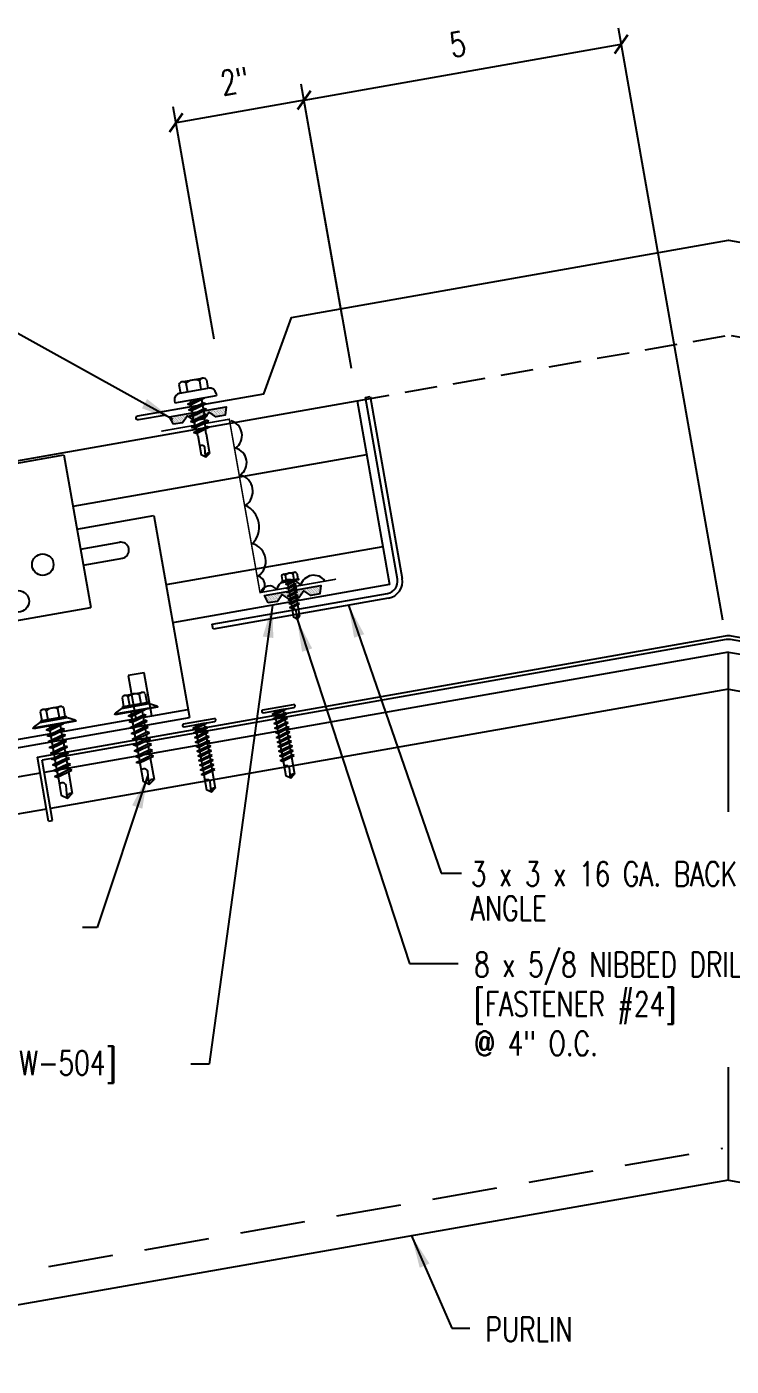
# Model space of a CAD drawing. Extents: x 0.5 to 43.1, y 10.3 to 31.6.
# Drawn here: x 12.37 to 23.2, y 10.8 to 31.4 of the extents above; entities that cross this region are included whole.
import ezdxf
from ezdxf.enums import TextEntityAlignment as Align

# ---------------------------------------------------------------- set-up
doc = ezdxf.new("R2010")
doc.units = 0
doc.header["$LTSCALE"] = 4
doc.header["$MEASUREMENT"] = 0
doc.linetypes.add('HIDDEN', pattern=[0.375, 0.25, -0.125])
doc.layers.get('0').update_dxf_attribs({"linetype": 'CONTINUOUS'})
doc.layers.get('DEFPOINTS').update_dxf_attribs({"linetype": 'CONTINUOUS'})
for name, color, linetype in [('CLIP', 5, 'CONTINUOUS'), ('CLO', 3, 'CONTINUOUS'), ('DIM', 7, 'CONTINUOUS'), ('FASTENER', 9, 'CONTINUOUS'), ('PANEL', 11, 'CONTINUOUS'), ('SEALANT', 8, 'CONTINUOUS'), ('STLA', 12, 'CONTINUOUS'), ('TAPE', 8, 'CONTINUOUS'), ('TEXT', 2, 'CONTINUOUS'), ('TRIM', 6, 'CONTINUOUS')]:
    doc.layers.add(name, color=color, linetype=linetype)
doc.styles.add('TEXT', font='SIMPLEX', dxfattribs={"width": 0.75, "height": 6})
doc.styles.add('TEXT1', font='ROMANS.shx', dxfattribs={"width": 0.75, "height": 0.375})
doc.dimstyles.new('DETAIL', dxfattribs={"dimscale": 4, "dimtxt": 0.09375, "dimasz": 0.0625, "dimexe": 0.0625, "dimexo": 0.125, "dimgap": 0.0625, "dimtad": 1, "dimdec": 4, "dimzin": 3, "dimdsep": 46, "dimlunit": 4, "dimtxsty": 'TEXT1', "dimblk": 'ARCHTICK', "dimcen": 0.0625, "dimclrd": 7, "dimclre": 7, "dimclrt": 2, "dimadec": 0, "dimazin": 0, "dimtfac": 0.59375, "dimtdec": 4, "dimtmove": 0, "dimatfit": 2, "dimfxl": 0, "dimfrac": 2, "dimtolj": 1, "dimtzin": 3, "dimarcsym": 0})
doc.dimstyles.new('DETAIL$7', dxfattribs={"dimscale": 4, "dimtxt": 0.09375, "dimasz": 0.125, "dimexe": 0.0625, "dimexo": 0.125, "dimgap": 0.0625, "dimtad": 1, "dimdec": 5, "dimzin": 3, "dimdsep": 46, "dimlunit": 4, "dimtxsty": 'TEXT', "dimblk": 'ARCHTICK', "dimcen": 0.0625, "dimclrd": 7, "dimclre": 7, "dimclrt": 2, "dimadec": 0, "dimazin": 0, "dimtfac": 0.666667, "dimtdec": 5, "dimtmove": 0, "dimatfit": 2, "dimfxl": 0, "dimfrac": 2, "dimtolj": 1, "dimtzin": 3, "dimarcsym": 0})

# ---------------------------------------------------------------- blocks, each defined once
blk = doc.blocks.new('*X4')
at = {"color": 0}
for p, q in [((-0.434, 0.135), (-0.434, 0.135)), ((-0.434, 0.123), (-0.434, 0.123)), ((-0.422, 0.141), (-0.422, 0.141)), ((-0.422, 0.129), (-0.422, 0.129)), ((-0.422, 0.117), (-0.422, 0.117)), ((-0.422, 0.105), (-0.422, 0.105)), ((-0.422, 0.094), (-0.422, 0.094)), ((-0.422, 0.082), (-0.422, 0.082)), ((-0.41, 0.135), (-0.41, 0.135)), ((-0.41, 0.123), (-0.41, 0.123)), ((-0.41, 0.111), (-0.41, 0.111)), ((-0.41, 0.1), (-0.41, 0.1)), ((-0.41, 0.088), (-0.41, 0.088)), ((-0.41, 0.076), (-0.41, 0.076)), ((-0.41, 0.064), (-0.41, 0.064)), ((-0.41, 0.053), (-0.41, 0.053)), ((-0.41, 0.041), (-0.41, 0.041)), ((-0.398, 0.141), (-0.398, 0.141)), ((-0.398, 0.129), (-0.398, 0.129)), ((-0.398, 0.117), (-0.398, 0.117)), ((-0.398, 0.105), (-0.398, 0.105)), ((-0.398, 0.094), (-0.398, 0.094)), ((-0.398, 0.082), (-0.398, 0.082)), ((-0.398, 0.07), (-0.398, 0.07)), ((-0.398, 0.059), (-0.398, 0.059)), ((-0.398, 0.047), (-0.398, 0.047)), ((-0.398, 0.035), (-0.398, 0.035)), ((-0.398, 0.023), (-0.398, 0.023)), ((-0.387, 0.135), (-0.387, 0.135)), ((-0.387, 0.123), (-0.387, 0.123)), ((-0.387, 0.111), (-0.387, 0.111)), ((-0.387, 0.1), (-0.387, 0.1)), ((-0.387, 0.088), (-0.387, 0.088)), ((-0.387, 0.076), (-0.387, 0.076)), ((-0.387, 0.064), (-0.387, 0.064)), ((-0.387, 0.053), (-0.387, 0.053)), ((-0.387, 0.041), (-0.387, 0.041)), ((-0.387, 0.029), (-0.387, 0.029)), ((-0.375, 0.141), (-0.375, 0.141)), ((-0.375, 0.129), (-0.375, 0.129)), ((-0.375, 0.117), (-0.375, 0.117)), ((-0.375, 0.105), (-0.375, 0.105)), ((-0.375, 0.094), (-0.375, 0.094)), ((-0.375, 0.082), (-0.375, 0.082)), ((-0.375, 0.07), (-0.375, 0.07)), ((-0.375, 0.059), (-0.375, 0.059)), ((-0.375, 0.047), (-0.375, 0.047)), ((-0.375, 0.035), (-0.375, 0.035)), ((-0.375, 0.023), (-0.375, 0.023)), ((-0.363, 0.135), (-0.363, 0.135)), ((-0.363, 0.123), (-0.363, 0.123)), ((-0.363, 0.111), (-0.363, 0.111)), ((-0.363, 0.1), (-0.363, 0.1)), ((-0.363, 0.088), (-0.363, 0.088)), ((-0.363, 0.076), (-0.363, 0.076)), ((-0.363, 0.064), (-0.363, 0.064)), ((-0.363, 0.053), (-0.363, 0.053)), ((-0.363, 0.041), (-0.363, 0.041)), ((-0.363, 0.029), (-0.363, 0.029)), ((-0.352, 0.141), (-0.352, 0.141)), ((-0.352, 0.129), (-0.352, 0.129)), ((-0.352, 0.117), (-0.352, 0.117)), ((-0.352, 0.105), (-0.352, 0.105)), ((-0.352, 0.094), (-0.352, 0.094)), ((-0.352, 0.082), (-0.352, 0.082)), ((-0.352, 0.07), (-0.352, 0.07)), ((-0.352, 0.059), (-0.352, 0.059)), ((-0.352, 0.047), (-0.352, 0.047)), ((-0.352, 0.035), (-0.352, 0.035)), ((-0.352, 0.023), (-0.352, 0.023)), ((-0.34, 0.135), (-0.34, 0.135)), ((-0.34, 0.123), (-0.34, 0.123)), ((-0.34, 0.111), (-0.34, 0.111)), ((-0.34, 0.1), (-0.34, 0.1)), ((-0.34, 0.088), (-0.34, 0.088)), ((-0.34, 0.076), (-0.34, 0.076)), ((-0.34, 0.064), (-0.34, 0.064)), ((-0.34, 0.053), (-0.34, 0.053)), ((-0.34, 0.041), (-0.34, 0.041)), ((-0.34, 0.029), (-0.34, 0.029)), ((-0.328, 0.141), (-0.328, 0.141)), ((-0.328, 0.129), (-0.328, 0.129)), ((-0.328, 0.117), (-0.328, 0.117)), ((-0.328, 0.105), (-0.328, 0.105)), ((-0.328, 0.094), (-0.328, 0.094)), ((-0.328, 0.082), (-0.328, 0.082)), ((-0.328, 0.07), (-0.328, 0.07)), ((-0.328, 0.059), (-0.328, 0.059)), ((-0.328, 0.047), (-0.328, 0.047)), ((-0.328, 0.035), (-0.328, 0.035)), ((-0.328, 0.023), (-0.328, 0.023)), ((-0.316, 0.135), (-0.316, 0.135)), ((-0.316, 0.123), (-0.316, 0.123)), ((-0.316, 0.111), (-0.316, 0.111)), ((-0.316, 0.1), (-0.316, 0.1)), ((-0.316, 0.088), (-0.316, 0.088)), ((-0.316, 0.076), (-0.316, 0.076)), ((-0.316, 0.064), (-0.316, 0.064)), ((-0.316, 0.053), (-0.316, 0.053)), ((-0.316, 0.041), (-0.316, 0.041)), ((-0.316, 0.029), (-0.316, 0.029)), ((-0.305, 0.141), (-0.305, 0.141)), ((-0.305, 0.129), (-0.305, 0.129)), ((-0.305, 0.117), (-0.305, 0.117)), ((-0.305, 0.105), (-0.305, 0.105)), ((-0.305, 0.094), (-0.305, 0.094)), ((-0.305, 0.082), (-0.305, 0.082)), ((-0.305, 0.07), (-0.305, 0.07)), ((-0.305, 0.059), (-0.305, 0.059)), ((-0.305, 0.047), (-0.305, 0.047)), ((-0.305, 0.035), (-0.305, 0.035)), ((-0.305, 0.023), (-0.305, 0.023)), ((-0.293, 0.135), (-0.293, 0.135)), ((-0.293, 0.123), (-0.293, 0.123)), ((-0.293, 0.111), (-0.293, 0.111)), ((-0.293, 0.1), (-0.293, 0.1)), ((-0.293, 0.088), (-0.293, 0.088)), ((-0.293, 0.076), (-0.293, 0.076)), ((-0.293, 0.064), (-0.293, 0.064)), ((-0.293, 0.053), (-0.293, 0.053)), ((-0.293, 0.041), (-0.293, 0.041)), ((-0.293, 0.029), (-0.293, 0.029)), ((-0.281, 0.141), (-0.281, 0.141)), ((-0.281, 0.129), (-0.281, 0.129)), ((-0.281, 0.117), (-0.281, 0.117)), ((-0.281, 0.105), (-0.281, 0.105)), ((-0.281, 0.094), (-0.281, 0.094)), ((-0.281, 0.082), (-0.281, 0.082)), ((-0.281, 0.07), (-0.281, 0.07)), ((-0.281, 0.059), (-0.281, 0.059)), ((-0.281, 0.047), (-0.281, 0.047)), ((-0.281, 0.035), (-0.281, 0.035)), ((-0.281, 0.023), (-0.281, 0.023)), ((-0.27, 0.135), (-0.27, 0.135)), ((-0.27, 0.123), (-0.27, 0.123)), ((-0.27, 0.111), (-0.27, 0.111)), ((-0.27, 0.1), (-0.27, 0.1)), ((-0.27, 0.088), (-0.27, 0.088)), ((-0.27, 0.076), (-0.27, 0.076)), ((-0.27, 0.064), (-0.27, 0.064)), ((-0.27, 0.053), (-0.27, 0.053)), ((-0.27, 0.041), (-0.27, 0.041)), ((-0.27, 0.029), (-0.27, 0.029)), ((-0.258, 0.141), (-0.258, 0.141)), ((-0.258, 0.129), (-0.258, 0.129)), ((-0.258, 0.117), (-0.258, 0.117)), ((-0.258, 0.105), (-0.258, 0.105)), ((-0.258, 0.094), (-0.258, 0.094)), ((-0.258, 0.082), (-0.258, 0.082)), ((-0.258, 0.07), (-0.258, 0.07)), ((-0.258, 0.059), (-0.258, 0.059)), ((-0.258, 0.047), (-0.258, 0.047)), ((-0.258, 0.035), (-0.258, 0.035)), ((-0.258, 0.023), (-0.258, 0.023)), ((-0.246, 0.135), (-0.246, 0.135)), ((-0.246, 0.123), (-0.246, 0.123)), ((-0.246, 0.111), (-0.246, 0.111)), ((-0.246, 0.1), (-0.246, 0.1)), ((-0.246, 0.088), (-0.246, 0.088)), ((-0.246, 0.076), (-0.246, 0.076)), ((-0.246, 0.064), (-0.246, 0.064)), ((-0.246, 0.053), (-0.246, 0.053)), ((-0.246, 0.041), (-0.246, 0.041)), ((-0.234, 0.141), (-0.234, 0.141)), ((-0.234, 0.129), (-0.234, 0.129)), ((-0.234, 0.117), (-0.234, 0.117)), ((-0.234, 0.105), (-0.234, 0.105)), ((-0.234, 0.094), (-0.234, 0.094)), ((-0.234, 0.082), (-0.234, 0.082)), ((-0.234, 0.07), (-0.234, 0.07)), ((-0.234, 0.059), (-0.234, 0.059)), ((-0.234, 0.047), (-0.234, 0.047)), ((-0.223, 0.135), (-0.223, 0.135)), ((-0.223, 0.123), (-0.223, 0.123)), ((-0.223, 0.111), (-0.223, 0.111)), ((-0.223, 0.1), (-0.223, 0.1)), ((-0.223, 0.088), (-0.223, 0.088)), ((-0.223, 0.076), (-0.223, 0.076)), ((-0.223, 0.064), (-0.223, 0.064)), ((-0.211, 0.141), (-0.211, 0.141)), ((-0.211, 0.129), (-0.211, 0.129)), ((-0.211, 0.117), (-0.211, 0.117)), ((-0.211, 0.105), (-0.211, 0.105)), ((-0.211, 0.094), (-0.211, 0.094)), ((-0.211, 0.082), (-0.211, 0.082)), ((-0.211, 0.07), (-0.211, 0.07)), ((-0.199, 0.135), (-0.199, 0.135)), ((-0.199, 0.123), (-0.199, 0.123)), ((-0.199, 0.111), (-0.199, 0.111)), ((-0.199, 0.1), (-0.199, 0.1)), ((-0.199, 0.088), (-0.199, 0.088)), ((-0.188, 0.141), (-0.188, 0.141)), ((-0.188, 0.129), (-0.188, 0.129)), ((-0.188, 0.117), (-0.188, 0.117)), ((-0.188, 0.105), (-0.188, 0.105)), ((-0.188, 0.094), (-0.188, 0.094)), ((-0.176, 0.135), (-0.176, 0.135)), ((-0.176, 0.123), (-0.176, 0.123)), ((-0.176, 0.111), (-0.176, 0.111)), ((-0.164, 0.141), (-0.164, 0.141)), ((-0.164, 0.129), (-0.164, 0.129)), ((-0.164, 0.117), (-0.164, 0.117)), ((-0.164, 0.105), (-0.164, 0.105)), ((-0.152, 0.135), (-0.152, 0.135)), ((-0.152, 0.123), (-0.152, 0.123)), ((-0.152, 0.111), (-0.152, 0.111)), ((-0.152, 0.1), (-0.152, 0.1)), ((-0.141, 0.141), (-0.141, 0.141)), ((-0.141, 0.129), (-0.141, 0.129)), ((-0.141, 0.117), (-0.141, 0.117)), ((-0.141, 0.105), (-0.141, 0.105)), ((-0.141, 0.094), (-0.141, 0.094)), ((-0.141, 0.082), (-0.141, 0.082)), ((-0.129, 0.135), (-0.129, 0.135)), ((-0.129, 0.123), (-0.129, 0.123)), ((-0.129, 0.111), (-0.129, 0.111)), ((-0.129, 0.1), (-0.129, 0.1)), ((-0.129, 0.088), (-0.129, 0.088)), ((-0.129, 0.076), (-0.129, 0.076)), ((-0.117, 0.141), (-0.117, 0.141)), ((-0.117, 0.129), (-0.117, 0.129)), ((-0.117, 0.117), (-0.117, 0.117)), ((-0.117, 0.105), (-0.117, 0.105)), ((-0.117, 0.094), (-0.117, 0.094)), ((-0.117, 0.082), (-0.117, 0.082)), ((-0.117, 0.07), (-0.117, 0.07)), ((-0.117, 0.059), (-0.117, 0.059)), ((-0.105, 0.135), (-0.105, 0.135)), ((-0.105, 0.123), (-0.105, 0.123)), ((-0.105, 0.111), (-0.105, 0.111)), ((-0.105, 0.1), (-0.105, 0.1)), ((-0.105, 0.088), (-0.105, 0.088)), ((-0.105, 0.076), (-0.105, 0.076)), ((-0.105, 0.064), (-0.105, 0.064)), ((-0.105, 0.053), (-0.105, 0.053)), ((-0.094, 0.141), (-0.094, 0.141)), ((-0.094, 0.129), (-0.094, 0.129)), ((-0.094, 0.117), (-0.094, 0.117)), ((-0.094, 0.105), (-0.094, 0.105)), ((-0.094, 0.094), (-0.094, 0.094)), ((-0.094, 0.082), (-0.094, 0.082)), ((-0.094, 0.07), (-0.094, 0.07)), ((-0.094, 0.059), (-0.094, 0.059)), ((-0.094, 0.047), (-0.094, 0.047)), ((-0.094, 0.035), (-0.094, 0.035)), ((-0.082, 0.135), (-0.082, 0.135)), ((-0.082, 0.123), (-0.082, 0.123)), ((-0.082, 0.111), (-0.082, 0.111)), ((-0.082, 0.1), (-0.082, 0.1)), ((-0.082, 0.088), (-0.082, 0.088)), ((-0.082, 0.076), (-0.082, 0.076)), ((-0.082, 0.064), (-0.082, 0.064)), ((-0.082, 0.053), (-0.082, 0.053)), ((-0.082, 0.041), (-0.082, 0.041)), ((-0.082, 0.029), (-0.082, 0.029)), ((-0.07, 0.141), (-0.07, 0.141)), ((-0.07, 0.129), (-0.07, 0.129)), ((-0.07, 0.117), (-0.07, 0.117)), ((-0.07, 0.105), (-0.07, 0.105)), ((-0.07, 0.094), (-0.07, 0.094)), ((-0.07, 0.082), (-0.07, 0.082)), ((-0.07, 0.07), (-0.07, 0.07)), ((-0.07, 0.059), (-0.07, 0.059)), ((-0.07, 0.047), (-0.07, 0.047)), ((-0.07, 0.035), (-0.07, 0.035)), ((-0.07, 0.023), (-0.07, 0.023)), ((-0.059, 0.135), (-0.059, 0.135)), ((-0.059, 0.123), (-0.059, 0.123)), ((-0.059, 0.111), (-0.059, 0.111)), ((-0.059, 0.1), (-0.059, 0.1)), ((-0.059, 0.088), (-0.059, 0.088)), ((-0.059, 0.076), (-0.059, 0.076)), ((-0.059, 0.064), (-0.059, 0.064)), ((-0.059, 0.053), (-0.059, 0.053)), ((-0.059, 0.041), (-0.059, 0.041)), ((-0.059, 0.029), (-0.059, 0.029)), ((-0.047, 0.141), (-0.047, 0.141)), ((-0.047, 0.129), (-0.047, 0.129)), ((-0.047, 0.117), (-0.047, 0.117)), ((-0.047, 0.105), (-0.047, 0.105)), ((-0.047, 0.094), (-0.047, 0.094)), ((-0.047, 0.082), (-0.047, 0.082)), ((-0.047, 0.07), (-0.047, 0.07)), ((-0.047, 0.059), (-0.047, 0.059)), ((-0.047, 0.047), (-0.047, 0.047)), ((-0.047, 0.035), (-0.047, 0.035)), ((-0.047, 0.023), (-0.047, 0.023)), ((-0.035, 0.135), (-0.035, 0.135)), ((-0.035, 0.123), (-0.035, 0.123)), ((-0.035, 0.111), (-0.035, 0.111)), ((-0.035, 0.1), (-0.035, 0.1)), ((-0.035, 0.088), (-0.035, 0.088)), ((-0.035, 0.076), (-0.035, 0.076)), ((-0.035, 0.064), (-0.035, 0.064)), ((-0.035, 0.053), (-0.035, 0.053)), ((-0.035, 0.041), (-0.035, 0.041)), ((-0.035, 0.029), (-0.035, 0.029)), ((-0.023, 0.141), (-0.023, 0.141)), ((-0.023, 0.129), (-0.023, 0.129)), ((-0.023, 0.117), (-0.023, 0.117)), ((-0.023, 0.105), (-0.023, 0.105)), ((-0.023, 0.094), (-0.023, 0.094)), ((-0.023, 0.082), (-0.023, 0.082)), ((-0.023, 0.07), (-0.023, 0.07)), ((-0.023, 0.059), (-0.023, 0.059)), ((-0.023, 0.047), (-0.023, 0.047)), ((-0.023, 0.035), (-0.023, 0.035)), ((-0.023, 0.023), (-0.023, 0.023)), ((-0.012, 0.135), (-0.012, 0.135)), ((-0.012, 0.123), (-0.012, 0.123)), ((-0.012, 0.111), (-0.012, 0.111)), ((-0.012, 0.1), (-0.012, 0.1)), ((-0.012, 0.088), (-0.012, 0.088)), ((-0.012, 0.076), (-0.012, 0.076)), ((-0.012, 0.064), (-0.012, 0.064)), ((-0.012, 0.053), (-0.012, 0.053)), ((-0.012, 0.041), (-0.012, 0.041)), ((-0.012, 0.029), (-0.012, 0.029)), ((0, 0.141), (0, 0.141)), ((0, 0.129), (0, 0.129)), ((0, 0.117), (0, 0.117)), ((0, 0.105), (0, 0.105)), ((0, 0.094), (0, 0.094)), ((0, 0.082), (0, 0.082)), ((0, 0.07), (0, 0.07)), ((0, 0.059), (0, 0.059)), ((0, 0.047), (0, 0.047)), ((0, 0.035), (0, 0.035)), ((0, 0.023), (0, 0.023)), ((0.012, 0.135), (0.012, 0.135)), ((0.012, 0.123), (0.012, 0.123)), ((0.012, 0.111), (0.012, 0.111)), ((0.012, 0.1), (0.012, 0.1)), ((0.012, 0.088), (0.012, 0.088)), ((0.012, 0.076), (0.012, 0.076)), ((0.012, 0.064), (0.012, 0.064)), ((0.012, 0.053), (0.012, 0.053)), ((0.012, 0.041), (0.012, 0.041)), ((0.012, 0.029), (0.012, 0.029)), ((0.023, 0.141), (0.023, 0.141)), ((0.023, 0.129), (0.023, 0.129)), ((0.023, 0.117), (0.023, 0.117)), ((0.023, 0.105), (0.023, 0.105)), ((0.023, 0.094), (0.023, 0.094)), ((0.023, 0.082), (0.023, 0.082)), ((0.023, 0.07), (0.023, 0.07)), ((0.023, 0.059), (0.023, 0.059)), ((0.023, 0.047), (0.023, 0.047)), ((0.023, 0.035), (0.023, 0.035)), ((0.023, 0.023), (0.023, 0.023)), ((0.035, 0.135), (0.035, 0.135)), ((0.035, 0.123), (0.035, 0.123)), ((0.035, 0.111), (0.035, 0.111)), ((0.035, 0.1), (0.035, 0.1)), ((0.035, 0.088), (0.035, 0.088)), ((0.035, 0.076), (0.035, 0.076)), ((0.035, 0.064), (0.035, 0.064)), ((0.035, 0.053), (0.035, 0.053)), ((0.035, 0.041), (0.035, 0.041)), ((0.035, 0.029), (0.035, 0.029)), ((0.047, 0.141), (0.047, 0.141)), ((0.047, 0.129), (0.047, 0.129)), ((0.047, 0.117), (0.047, 0.117)), ((0.047, 0.105), (0.047, 0.105)), ((0.047, 0.094), (0.047, 0.094)), ((0.047, 0.082), (0.047, 0.082)), ((0.047, 0.07), (0.047, 0.07)), ((0.047, 0.059), (0.047, 0.059)), ((0.047, 0.047), (0.047, 0.047)), ((0.047, 0.035), (0.047, 0.035)), ((0.047, 0.023), (0.047, 0.023)), ((0.059, 0.135), (0.059, 0.135)), ((0.059, 0.123), (0.059, 0.123)), ((0.059, 0.111), (0.059, 0.111)), ((0.059, 0.1), (0.059, 0.1)), ((0.059, 0.088), (0.059, 0.088)), ((0.059, 0.076), (0.059, 0.076)), ((0.059, 0.064), (0.059, 0.064)), ((0.059, 0.053), (0.059, 0.053)), ((0.059, 0.041), (0.059, 0.041)), ((0.059, 0.029), (0.059, 0.029)), ((0.07, 0.141), (0.07, 0.141)), ((0.07, 0.129), (0.07, 0.129)), ((0.07, 0.117), (0.07, 0.117)), ((0.07, 0.105), (0.07, 0.105)), ((0.07, 0.094), (0.07, 0.094)), ((0.07, 0.082), (0.07, 0.082)), ((0.07, 0.07), (0.07, 0.07)), ((0.07, 0.059), (0.07, 0.059)), ((0.07, 0.047), (0.07, 0.047)), ((0.07, 0.035), (0.07, 0.035)), ((0.07, 0.023), (0.07, 0.023)), ((0.082, 0.135), (0.082, 0.135)), ((0.082, 0.123), (0.082, 0.123)), ((0.082, 0.111), (0.082, 0.111)), ((0.082, 0.1), (0.082, 0.1)), ((0.082, 0.088), (0.082, 0.088)), ((0.082, 0.076), (0.082, 0.076)), ((0.082, 0.064), (0.082, 0.064)), ((0.082, 0.053), (0.082, 0.053)), ((0.082, 0.041), (0.082, 0.041)), ((0.082, 0.029), (0.082, 0.029)), ((0.094, 0.141), (0.094, 0.141)), ((0.094, 0.129), (0.094, 0.129)), ((0.094, 0.117), (0.094, 0.117)), ((0.094, 0.105), (0.094, 0.105)), ((0.094, 0.094), (0.094, 0.094)), ((0.094, 0.082), (0.094, 0.082)), ((0.094, 0.07), (0.094, 0.07)), ((0.094, 0.059), (0.094, 0.059)), ((0.094, 0.047), (0.094, 0.047)), ((0.094, 0.035), (0.094, 0.035)), ((0.105, 0.135), (0.105, 0.135)), ((0.105, 0.123), (0.105, 0.123)), ((0.105, 0.111), (0.105, 0.111)), ((0.105, 0.1), (0.105, 0.1)), ((0.105, 0.088), (0.105, 0.088)), ((0.105, 0.076), (0.105, 0.076)), ((0.105, 0.064), (0.105, 0.064)), ((0.105, 0.053), (0.105, 0.053)), ((0.117, 0.141), (0.117, 0.141)), ((0.117, 0.129), (0.117, 0.129)), ((0.117, 0.117), (0.117, 0.117)), ((0.117, 0.105), (0.117, 0.105)), ((0.117, 0.094), (0.117, 0.094)), ((0.117, 0.082), (0.117, 0.082)), ((0.117, 0.07), (0.117, 0.07)), ((0.117, 0.059), (0.117, 0.059)), ((0.129, 0.135), (0.129, 0.135)), ((0.129, 0.123), (0.129, 0.123)), ((0.129, 0.111), (0.129, 0.111)), ((0.129, 0.1), (0.129, 0.1)), ((0.129, 0.088), (0.129, 0.088)), ((0.129, 0.076), (0.129, 0.076)), ((0.141, 0.141), (0.141, 0.141)), ((0.141, 0.129), (0.141, 0.129)), ((0.141, 0.117), (0.141, 0.117)), ((0.141, 0.105), (0.141, 0.105)), ((0.141, 0.094), (0.141, 0.094)), ((0.141, 0.082), (0.141, 0.082)), ((0.152, 0.135), (0.152, 0.135)), ((0.152, 0.123), (0.152, 0.123)), ((0.152, 0.111), (0.152, 0.111)), ((0.152, 0.1), (0.152, 0.1)), ((0.164, 0.141), (0.164, 0.141)), ((0.164, 0.129), (0.164, 0.129)), ((0.164, 0.117), (0.164, 0.117)), ((0.164, 0.105), (0.164, 0.105)), ((0.176, 0.135), (0.176, 0.135)), ((0.176, 0.123), (0.176, 0.123)), ((0.176, 0.111), (0.176, 0.111)), ((0.188, 0.141), (0.188, 0.141)), ((0.188, 0.129), (0.188, 0.129)), ((0.188, 0.117), (0.188, 0.117)), ((0.188, 0.105), (0.188, 0.105)), ((0.188, 0.094), (0.188, 0.094)), ((0.199, 0.135), (0.199, 0.135)), ((0.199, 0.123), (0.199, 0.123)), ((0.199, 0.111), (0.199, 0.111)), ((0.199, 0.1), (0.199, 0.1)), ((0.199, 0.088), (0.199, 0.088)), ((0.211, 0.141), (0.211, 0.141)), ((0.211, 0.129), (0.211, 0.129)), ((0.211, 0.117), (0.211, 0.117)), ((0.211, 0.105), (0.211, 0.105)), ((0.211, 0.094), (0.211, 0.094)), ((0.211, 0.082), (0.211, 0.082)), ((0.211, 0.07), (0.211, 0.07)), ((0.223, 0.135), (0.223, 0.135)), ((0.223, 0.123), (0.223, 0.123)), ((0.223, 0.111), (0.223, 0.111)), ((0.223, 0.1), (0.223, 0.1)), ((0.223, 0.088), (0.223, 0.088)), ((0.223, 0.076), (0.223, 0.076)), ((0.223, 0.064), (0.223, 0.064)), ((0.234, 0.141), (0.234, 0.141)), ((0.234, 0.129), (0.234, 0.129)), ((0.234, 0.117), (0.234, 0.117)), ((0.234, 0.105), (0.234, 0.105)), ((0.234, 0.094), (0.234, 0.094)), ((0.234, 0.082), (0.234, 0.082)), ((0.234, 0.07), (0.234, 0.07)), ((0.234, 0.059), (0.234, 0.059)), ((0.234, 0.047), (0.234, 0.047)), ((0.246, 0.135), (0.246, 0.135)), ((0.246, 0.123), (0.246, 0.123)), ((0.246, 0.111), (0.246, 0.111)), ((0.246, 0.1), (0.246, 0.1)), ((0.246, 0.088), (0.246, 0.088)), ((0.246, 0.076), (0.246, 0.076)), ((0.246, 0.064), (0.246, 0.064)), ((0.246, 0.053), (0.246, 0.053)), ((0.246, 0.041), (0.246, 0.041)), ((0.258, 0.141), (0.258, 0.141)), ((0.258, 0.129), (0.258, 0.129)), ((0.258, 0.117), (0.258, 0.117)), ((0.258, 0.105), (0.258, 0.105)), ((0.258, 0.094), (0.258, 0.094)), ((0.258, 0.082), (0.258, 0.082)), ((0.258, 0.07), (0.258, 0.07)), ((0.258, 0.059), (0.258, 0.059)), ((0.258, 0.047), (0.258, 0.047)), ((0.258, 0.035), (0.258, 0.035)), ((0.258, 0.023), (0.258, 0.023)), ((0.27, 0.135), (0.27, 0.135)), ((0.27, 0.123), (0.27, 0.123)), ((0.27, 0.111), (0.27, 0.111)), ((0.27, 0.1), (0.27, 0.1)), ((0.27, 0.088), (0.27, 0.088)), ((0.27, 0.076), (0.27, 0.076)), ((0.27, 0.064), (0.27, 0.064)), ((0.27, 0.053), (0.27, 0.053)), ((0.27, 0.041), (0.27, 0.041)), ((0.27, 0.029), (0.27, 0.029)), ((0.281, 0.141), (0.281, 0.141)), ((0.281, 0.129), (0.281, 0.129)), ((0.281, 0.117), (0.281, 0.117)), ((0.281, 0.105), (0.281, 0.105)), ((0.281, 0.094), (0.281, 0.094)), ((0.281, 0.082), (0.281, 0.082)), ((0.281, 0.07), (0.281, 0.07)), ((0.281, 0.059), (0.281, 0.059)), ((0.281, 0.047), (0.281, 0.047)), ((0.281, 0.035), (0.281, 0.035)), ((0.281, 0.023), (0.281, 0.023)), ((0.293, 0.135), (0.293, 0.135)), ((0.293, 0.123), (0.293, 0.123)), ((0.293, 0.111), (0.293, 0.111)), ((0.293, 0.1), (0.293, 0.1)), ((0.293, 0.088), (0.293, 0.088)), ((0.293, 0.076), (0.293, 0.076)), ((0.293, 0.064), (0.293, 0.064)), ((0.293, 0.053), (0.293, 0.053)), ((0.293, 0.041), (0.293, 0.041)), ((0.293, 0.029), (0.293, 0.029)), ((0.305, 0.141), (0.305, 0.141)), ((0.305, 0.129), (0.305, 0.129)), ((0.305, 0.117), (0.305, 0.117)), ((0.305, 0.105), (0.305, 0.105)), ((0.305, 0.094), (0.305, 0.094)), ((0.305, 0.082), (0.305, 0.082)), ((0.305, 0.07), (0.305, 0.07)), ((0.305, 0.059), (0.305, 0.059)), ((0.305, 0.047), (0.305, 0.047)), ((0.305, 0.035), (0.305, 0.035)), ((0.305, 0.023), (0.305, 0.023)), ((0.316, 0.135), (0.316, 0.135)), ((0.316, 0.123), (0.316, 0.123)), ((0.316, 0.111), (0.316, 0.111)), ((0.316, 0.1), (0.316, 0.1)), ((0.316, 0.088), (0.316, 0.088)), ((0.316, 0.076), (0.316, 0.076)), ((0.316, 0.064), (0.316, 0.064)), ((0.316, 0.053), (0.316, 0.053)), ((0.316, 0.041), (0.316, 0.041)), ((0.316, 0.029), (0.316, 0.029)), ((0.328, 0.141), (0.328, 0.141)), ((0.328, 0.129), (0.328, 0.129)), ((0.328, 0.117), (0.328, 0.117)), ((0.328, 0.105), (0.328, 0.105)), ((0.328, 0.094), (0.328, 0.094)), ((0.328, 0.082), (0.328, 0.082)), ((0.328, 0.07), (0.328, 0.07)), ((0.328, 0.059), (0.328, 0.059)), ((0.328, 0.047), (0.328, 0.047)), ((0.328, 0.035), (0.328, 0.035)), ((0.328, 0.023), (0.328, 0.023)), ((0.34, 0.135), (0.34, 0.135)), ((0.34, 0.123), (0.34, 0.123)), ((0.34, 0.111), (0.34, 0.111)), ((0.34, 0.1), (0.34, 0.1)), ((0.34, 0.088), (0.34, 0.088)), ((0.34, 0.076), (0.34, 0.076)), ((0.34, 0.064), (0.34, 0.064)), ((0.34, 0.053), (0.34, 0.053)), ((0.34, 0.041), (0.34, 0.041)), ((0.34, 0.029), (0.34, 0.029)), ((0.352, 0.141), (0.352, 0.141)), ((0.352, 0.129), (0.352, 0.129)), ((0.352, 0.117), (0.352, 0.117)), ((0.352, 0.105), (0.352, 0.105)), ((0.352, 0.094), (0.352, 0.094)), ((0.352, 0.082), (0.352, 0.082)), ((0.352, 0.07), (0.352, 0.07)), ((0.352, 0.059), (0.352, 0.059)), ((0.352, 0.047), (0.352, 0.047)), ((0.352, 0.035), (0.352, 0.035)), ((0.352, 0.023), (0.352, 0.023)), ((0.363, 0.135), (0.363, 0.135)), ((0.363, 0.123), (0.363, 0.123)), ((0.363, 0.111), (0.363, 0.111)), ((0.363, 0.1), (0.363, 0.1)), ((0.363, 0.088), (0.363, 0.088)), ((0.363, 0.076), (0.363, 0.076)), ((0.363, 0.064), (0.363, 0.064)), ((0.363, 0.053), (0.363, 0.053)), ((0.363, 0.041), (0.363, 0.041)), ((0.363, 0.029), (0.363, 0.029)), ((0.375, 0.141), (0.375, 0.141)), ((0.375, 0.129), (0.375, 0.129)), ((0.375, 0.117), (0.375, 0.117)), ((0.375, 0.105), (0.375, 0.105)), ((0.375, 0.094), (0.375, 0.094)), ((0.375, 0.082), (0.375, 0.082)), ((0.375, 0.07), (0.375, 0.07)), ((0.375, 0.059), (0.375, 0.059)), ((0.375, 0.047), (0.375, 0.047)), ((0.375, 0.035), (0.375, 0.035)), ((0.375, 0.023), (0.375, 0.023)), ((0.387, 0.135), (0.387, 0.135)), ((0.387, 0.123), (0.387, 0.123)), ((0.387, 0.111), (0.387, 0.111)), ((0.387, 0.1), (0.387, 0.1)), ((0.387, 0.088), (0.387, 0.088)), ((0.387, 0.076), (0.387, 0.076)), ((0.387, 0.064), (0.387, 0.064)), ((0.387, 0.053), (0.387, 0.053)), ((0.387, 0.041), (0.387, 0.041)), ((0.387, 0.029), (0.387, 0.029)), ((0.398, 0.141), (0.398, 0.141)), ((0.398, 0.129), (0.398, 0.129)), ((0.398, 0.117), (0.398, 0.117)), ((0.398, 0.105), (0.398, 0.105)), ((0.398, 0.094), (0.398, 0.094)), ((0.398, 0.082), (0.398, 0.082)), ((0.398, 0.07), (0.398, 0.07)), ((0.398, 0.059), (0.398, 0.059)), ((0.398, 0.047), (0.398, 0.047)), ((0.398, 0.035), (0.398, 0.035)), ((0.398, 0.023), (0.398, 0.023)), ((0.41, 0.135), (0.41, 0.135)), ((0.41, 0.123), (0.41, 0.123)), ((0.41, 0.111), (0.41, 0.111)), ((0.41, 0.1), (0.41, 0.1)), ((0.41, 0.088), (0.41, 0.088)), ((0.41, 0.076), (0.41, 0.076)), ((0.41, 0.064), (0.41, 0.064)), ((0.41, 0.053), (0.41, 0.053)), ((0.41, 0.041), (0.41, 0.041)), ((0.422, 0.141), (0.422, 0.141)), ((0.422, 0.129), (0.422, 0.129)), ((0.422, 0.117), (0.422, 0.117)), ((0.422, 0.105), (0.422, 0.105)), ((0.422, 0.094), (0.422, 0.094)), ((0.422, 0.082), (0.422, 0.082)), ((0.434, 0.135), (0.434, 0.135)), ((0.434, 0.123), (0.434, 0.123))]:
    blk.add_line(p, q, dxfattribs=at)
blk = doc.blocks.new('MB_DBTAP')
at = {"layer": 'TAPE', "color": 9}
blk.add_lwpolyline([(-0.403, 0.018), (-0.442, 0.141), (0.442, 0.141), (0.403, 0.018), (0.26, 0.018), (0.17, 0.109), (0.079, 0.018), (0, 0.018), (-0.079, 0.018), (-0.17, 0.109), (-0.26, 0.018)], close=True, dxfattribs=at)
at = {"layer": 'TAPE', "color": 251}
blk.add_blockref('*X4', (0, 0), dxfattribs=at)
blk = doc.blocks.new('MB_DW4')
at = {"layer": 'FASTENER'}
for p, q in [((-0.217, 0.305), (-0.217, 0.171)), ((-0.163, 0.337), (0.159, 0.337)), ((-0.108, 0.305), (-0.108, 0.171)), ((0.105, 0.305), (0.105, 0.171)), ((0.214, 0.305), (0.214, 0.171)), ((-0.326, 0.071), (-0.326, 0.037)), ((-0.326, 0.037), (0.322, 0.037)), ((-0.226, 0.171), (0.214, 0.171)), ((-0.141, -0.014), (0.037, 0.037)), ((-0.105, -0.034), (0.137, 0.035)), ((-0.088, 0.037), (-0.088, 0.001)), ((-0.088, 0.037), (0.085, 0.037)), ((0.085, 0.037), (0.134, 0.037)), ((0.085, 0.02), (0.085, -0.041)), ((0.137, 0.035), (0.134, 0.037)), ((0.322, 0.071), (0.322, 0.037)), ((-0.105, -0.034), (-0.141, -0.014)), ((-0.141, -0.105), (0.102, -0.036)), ((-0.105, -0.125), (-0.141, -0.105)), ((-0.141, -0.196), (0.102, -0.127)), ((-0.105, -0.216), (-0.141, -0.196)), ((-0.105, -0.125), (0.137, -0.056)), ((-0.105, -0.216), (0.137, -0.147)), ((-0.088, -0.029), (-0.088, -0.09)), ((-0.088, -0.12), (-0.088, -0.181)), ((0.085, -0.071), (0.085, -0.131)), ((0.085, -0.162), (0.085, -0.211)), ((0.137, -0.056), (0.102, -0.036)), ((0.137, -0.147), (0.102, -0.127)), ((-0.141, -0.287), (0.102, -0.217)), ((-0.105, -0.307), (-0.141, -0.287)), ((-0.141, -0.378), (0.102, -0.308)), ((-0.105, -0.398), (-0.141, -0.378)), ((-0.122, -0.463), (0.089, -0.403)), ((-0.105, -0.307), (0.137, -0.238)), ((-0.105, -0.398), (0.137, -0.328)), ((-0.084, -0.27), (-0.088, -0.211)), ((-0.078, -0.36), (-0.082, -0.3)), ((-0.071, -0.449), (-0.075, -0.389)), ((0.071, -0.408), (0.075, -0.346)), ((0.077, -0.315), (0.082, -0.253)), ((0.084, -0.223), (0.085, -0.211)), ((0.124, -0.423), (0.089, -0.403)), ((0.137, -0.238), (0.102, -0.217)), ((0.137, -0.328), (0.102, -0.308)), ((-0.086, -0.483), (-0.122, -0.463)), ((-0.086, -0.483), (0.124, -0.423)), ((-0.066, -0.516), (-0.069, -0.478)), ((-0.066, -0.516), (-0.066, -0.82)), ((0.063, -0.515), (0.068, -0.439)), ((0.063, -0.516), (0.063, -0.82)), ((-0.002, -0.866), (-0.066, -0.82)), ((-0.003, -0.854), (0.009, -0.714)), ((-0.002, -0.866), (0.063, -0.82))]:
    blk.add_line(p, q, dxfattribs=at)
for centre, radius, start, end in [((-0.163, 0.274), 0.0628, 29.8754, 150.1246), ((-0.002, 0.141), 0.196, 56.9974, 123.0026), ((0.159, 0.274), 0.0628, 29.8754, 150.1246), ((-0.226, 0.071), 0.1, 90, 180), ((0.222, 0.071), 0.1, 0, 90), ((0.073, -0.516), 0.01, 175.9484, 180), ((-0.036, -0.723), 0.0461, 11.1445, 130.906), ((0.039, -0.855), 0.0422, 55.4585, 194.8454)]:
    blk.add_arc(centre, radius, start, end, dxfattribs=at)
blk = doc.blocks.new('MB_DW1')
at = {"layer": 'FASTENER'}
for p, q in [((-0.181, 0.276), (-0.181, 0.137)), ((-0.135, 0.302), (0.135, 0.302)), ((-0.089, 0.276), (-0.089, 0.137)), ((0.089, 0.276), (0.089, 0.137)), ((0.181, 0.276), (0.181, 0.137)), ((-0.217, 0.114), (-0.326, 0.059)), ((-0.326, 0.059), (-0.326, 0.049)), ((-0.326, 0.049), (0.326, 0.049)), ((-0.217, 0.114), (0.217, 0.114)), ((-0.193, 0.137), (0.193, 0.137)), ((-0.193, 0.119), (0.193, 0.119)), ((-0.181, 0.137), (0.181, 0.137)), ((-0.139, -0.016), (0.046, 0.037)), ((-0.104, -0.036), (0.139, 0.033)), ((-0.086, 0.037), (-0.086, -0.001)), ((-0.086, 0.037), (0.086, 0.037)), ((0.086, 0.037), (0.133, 0.037)), ((0.086, 0.018), (0.086, -0.042)), ((0.139, 0.033), (0.133, 0.037)), ((0.217, 0.114), (0.326, 0.059)), ((0.326, 0.059), (0.326, 0.049)), ((-0.104, -0.036), (-0.139, -0.016)), ((-0.139, -0.107), (0.104, -0.038)), ((-0.104, -0.127), (-0.139, -0.107)), ((-0.139, -0.198), (0.104, -0.128)), ((-0.104, -0.218), (-0.139, -0.198)), ((-0.104, -0.127), (0.139, -0.058)), ((-0.104, -0.218), (0.139, -0.149)), ((-0.086, -0.031), (-0.086, -0.092)), ((-0.086, -0.122), (-0.086, -0.183)), ((0.086, -0.073), (0.086, -0.133)), ((0.086, -0.164), (0.086, -0.224)), ((0.139, -0.058), (0.104, -0.038)), ((0.139, -0.149), (0.104, -0.128)), ((-0.139, -0.289), (0.104, -0.219)), ((-0.104, -0.309), (-0.139, -0.289)), ((-0.139, -0.38), (0.104, -0.31)), ((-0.104, -0.4), (-0.139, -0.38)), ((-0.139, -0.47), (0.104, -0.401)), ((-0.104, -0.309), (0.139, -0.239)), ((-0.104, -0.4), (0.139, -0.33)), ((-0.086, -0.213), (-0.086, -0.274)), ((-0.086, -0.304), (-0.086, -0.364)), ((-0.086, -0.395), (-0.086, -0.455)), ((0.086, -0.255), (0.086, -0.315)), ((0.086, -0.345), (0.086, -0.406)), ((0.139, -0.239), (0.104, -0.219)), ((0.139, -0.33), (0.104, -0.31)), ((0.139, -0.421), (0.104, -0.401)), ((-0.104, -0.491), (-0.139, -0.47)), ((-0.139, -0.561), (0.104, -0.492)), ((-0.104, -0.581), (-0.139, -0.561)), ((-0.139, -0.652), (0.104, -0.583)), ((-0.104, -0.491), (0.139, -0.421)), ((-0.104, -0.581), (0.139, -0.512)), ((-0.104, -0.672), (0.139, -0.603)), ((-0.086, -0.486), (-0.086, -0.546)), ((-0.086, -0.577), (-0.086, -0.637)), ((0.086, -0.436), (0.086, -0.497)), ((0.086, -0.527), (0.086, -0.588)), ((0.139, -0.512), (0.104, -0.492)), ((0.139, -0.603), (0.104, -0.583)), ((-0.104, -0.672), (-0.139, -0.652)), ((-0.139, -0.743), (0.104, -0.674)), ((-0.104, -0.763), (-0.139, -0.743)), ((-0.104, -0.763), (0.139, -0.694)), ((-0.086, -0.667), (-0.086, -0.728)), ((-0.086, -0.758), (-0.086, -1.05)), ((0.086, -0.618), (0.086, -0.679)), ((0.086, -0.709), (0.086, -1.05)), ((0.139, -0.694), (0.104, -0.674)), ((-0.002, -1.095), (0.014, -0.909)), ((0, -1.111), (-0.086, -1.05)), ((0, -1.111), (0.086, -1.05))]:
    blk.add_line(p, q, dxfattribs=at)
blk.add_lwpolyline([(-0.331, 0.037), (-0.331, 0.049), (0.331, 0.049), (0.331, 0.037)], close=True, dxfattribs=at)
for centre, radius, start, end in [((-0.135, 0.25), 0.0527, 29.8754, 150.1246), ((0, 0.138), 0.164, 56.9974, 123.0026), ((0.135, 0.25), 0.0527, 29.8754, 150.1246), ((-0.193, 0.128), 0.00894, 90, 270), ((0.193, 0.128), 0.00894, 270, 90), ((-0.046, -0.921), 0.0615, 11.1445, 130.906), ((0.054, -1.097), 0.0563, 55.4585, 194.8454)]:
    blk.add_arc(centre, radius, start, end, dxfattribs=at)
blk = doc.blocks.new('_ArchTick')
at = {"color": 0, "const_width": 0.15}
blk.add_lwpolyline([(-0.5, -0.5), (0.5, 0.5)], dxfattribs=at)
blk = doc.blocks.new('*D9')
at = {"layer": 'DEFPOINTS', "color": 0}
for p in [(14.666, 29.926), (17.309, 26.452), (15.34, 26.105)]:
    blk.add_point(p, dxfattribs=at)
at = {"layer": 'DIM', "color": 7, "lineweight": -2}
for p, q in [((17.222, 26.944), (16.592, 30.519)), ((15.253, 26.597), (14.623, 30.172)), ((16.636, 30.273), (14.666, 29.926))]:
    blk.add_line(p, q, dxfattribs=at)
at = {"layer": 'DIM', "color": 7, "lineweight": -2, "xscale": 0.25, "yscale": 0.25, "zscale": 0.25}
for p, rotation in [((16.636, 30.273), 9.999999999999886), ((14.666, 29.926), 189.9999999999999)]:
    blk.add_blockref('_ArchTick', p, dxfattribs=dict(at, rotation=rotation))
at = {"layer": 'DIM', "color": 2, "insert": (15.569, 30.565), "char_height": 0.375, "attachment_point": 5, "rotation": 10, "style": 'TEXT1'}
blk.add_mtext('\\A1;2"', dxfattribs=at)
blk = doc.blocks.new('*D10')
at = {"layer": 'DEFPOINTS', "color": 0}
for p in [(21.513, 31.133), (17.451, 25.651), (23.162, 21.785)]:
    blk.add_point(p, dxfattribs=at)
at = {"layer": 'DIM', "color": 7, "lineweight": -2}
for p, q in [((23.075, 22.277), (21.47, 31.379)), ((16.636, 30.273), (21.513, 31.133)), ((17.364, 26.143), (16.592, 30.519))]:
    blk.add_line(p, q, dxfattribs=at)
at = {"layer": 'DIM', "color": 7, "lineweight": -2, "xscale": 0.25, "yscale": 0.25, "zscale": 0.25}
for p, rotation in [((21.513, 31.133), 10.00000000000001), ((16.636, 30.273), 190)]:
    blk.add_blockref('_ArchTick', p, dxfattribs=dict(at, rotation=rotation))
at = {"layer": 'DIM', "color": 2, "insert": (18.998, 31.134), "char_height": 0.375, "attachment_point": 5, "rotation": 10, "style": 'TEXT1'}
blk.add_mtext('\\A1;5  ', dxfattribs=at)
blk = doc.blocks.new('A$C0B323C8E')
at = {"layer": 'CLIP'}
for p, q in [((-1.293, 2.862), (0.86, 3.242)), ((0.86, 3.242), (1.274, 0.894)), ((-0.879, 0.514), (-1.293, 2.862)), ((1.061, 2.1), (2.243, 2.309)), ((2.243, 2.309), (2.791, -0.797)), ((1.116, 1.793), (1.724, 1.9)), ((-2.189, 1.527), (-1.092, 1.721)), ((1.159, 1.546), (1.767, 1.654)), ((-1.641, -1.579), (-2.189, 1.527)), ((-1.637, 1.307), (-1.038, 1.413)), ((-1.594, 1.061), (-0.994, 1.167)), ((-0.879, 0.514), (1.274, 0.894)), ((2.097, -0.109), (1.851, -0.152)), ((1.851, -0.152), (1.967, -0.815)), ((2.214, -0.772), (2.097, -0.109)), ((-1.663, -1.455), (2.769, -0.674)), ((-1.641, -1.579), (2.791, -0.797)), ((-0.981, -0.652), (-1.227, -0.695)), ((-1.227, -0.695), (-1.11, -1.358)), ((-0.981, -0.652), (-0.864, -1.315)), ((-0.864, -1.315), (-0.981, -0.652))]:
    blk.add_line(p, q, dxfattribs=at)
for centre in [(0.537, 1.554), (-0.413, 1.386), (0.16, 0.99)]:
    blk.add_circle(centre, 0.165, dxfattribs=at)
for centre, start, end in [((1.737, 1.775), 280, 100), ((-1.616, 1.184), 100, 280)]:
    blk.add_arc(centre, 0.125, start, end, dxfattribs=at)
blk = doc.blocks.new('sd5')
at = {"layer": 'FASTENER'}
for p, q in [((-0.24, 0.082), (0.24, 0.082)), ((-0.24, 0.037), (0.24, 0.037)), ((-0.111, -0.005), (0.037, 0.037)), ((-0.083, -0.021), (0.111, 0.034)), ((-0.069, 0.037), (0.069, 0.037)), ((-0.069, 0.037), (-0.069, 0.007)), ((0.069, 0.037), (0.106, 0.037)), ((0.069, 0.022), (0.069, -0.027)), ((0.111, 0.034), (0.106, 0.037)), ((-0.083, -0.021), (-0.111, -0.005)), ((-0.111, -0.078), (0.083, -0.023)), ((-0.083, -0.094), (-0.111, -0.078)), ((-0.111, -0.151), (0.083, -0.095)), ((-0.083, -0.167), (-0.111, -0.151)), ((-0.111, -0.224), (0.083, -0.168)), ((-0.083, -0.094), (0.111, -0.039)), ((-0.083, -0.167), (0.111, -0.111)), ((-0.083, -0.24), (0.111, -0.184)), ((-0.069, -0.018), (-0.069, -0.066)), ((-0.069, -0.09), (-0.069, -0.139)), ((-0.069, -0.163), (-0.069, -0.211)), ((0.069, -0.051), (0.069, -0.099)), ((0.069, -0.124), (0.069, -0.172)), ((0.069, -0.196), (0.069, -0.245)), ((0.111, -0.039), (0.083, -0.023)), ((0.111, -0.111), (0.083, -0.095)), ((0.111, -0.184), (0.083, -0.168)), ((-0.083, -0.24), (-0.111, -0.224)), ((-0.111, -0.296), (0.083, -0.241)), ((-0.083, -0.312), (-0.111, -0.296)), ((-0.111, -0.369), (0.083, -0.314)), ((-0.083, -0.385), (-0.111, -0.369)), ((-0.111, -0.442), (0.083, -0.386)), ((-0.083, -0.312), (0.111, -0.257)), ((-0.083, -0.385), (0.111, -0.33)), ((-0.083, -0.458), (0.111, -0.402)), ((-0.069, -0.236), (-0.069, -0.284)), ((-0.069, -0.308), (-0.069, -0.357)), ((-0.069, -0.381), (-0.069, -0.43)), ((0.069, -0.269), (0.069, -0.317)), ((0.069, -0.342), (0.069, -0.39)), ((0.111, -0.257), (0.083, -0.241)), ((0.111, -0.33), (0.083, -0.314)), ((0.111, -0.402), (0.083, -0.386)), ((-0.083, -0.458), (-0.111, -0.442)), ((-0.111, -0.514), (0.083, -0.459)), ((-0.083, -0.53), (-0.111, -0.514)), ((-0.111, -0.587), (0.083, -0.532)), ((-0.083, -0.603), (-0.111, -0.587)), ((-0.111, -0.66), (0.083, -0.604)), ((-0.083, -0.53), (0.111, -0.475)), ((-0.083, -0.603), (0.111, -0.548)), ((-0.069, -0.454), (-0.069, -0.502)), ((-0.069, -0.527), (-0.069, -0.575)), ((-0.069, -0.599), (-0.069, -0.648)), ((0.069, -0.414), (0.069, -0.463)), ((0.069, -0.487), (0.069, -0.536)), ((0.069, -0.56), (0.069, -0.608)), ((0.111, -0.475), (0.083, -0.459)), ((0.111, -0.548), (0.083, -0.532)), ((0.111, -0.62), (0.083, -0.604)), ((-0.083, -0.676), (-0.111, -0.66)), ((-0.111, -0.733), (0.083, -0.677)), ((-0.083, -0.749), (-0.111, -0.733)), ((-0.083, -0.676), (0.111, -0.62)), ((-0.083, -0.749), (0.111, -0.693)), ((-0.069, -0.672), (-0.069, -0.72)), ((-0.069, -0.745), (-0.069, -0.978)), ((0.069, -0.633), (0.069, -0.681)), ((0.069, -0.705), (0.069, -0.978)), ((0.111, -0.693), (0.083, -0.677)), ((0, -1.027), (-0.069, -0.978)), ((-0.001, -1.014), (0.011, -0.865)), ((0, -1.027), (0.069, -0.978))]:
    blk.add_line(p, q, dxfattribs=at)
for centre, radius, start, end in [((-0.238, 0.06), 0.0227, 94.6639, 265.3361), ((0.238, 0.06), 0.0227, 274.6639, 85.3361), ((-0.037, -0.875), 0.0492, 11.1445, 130.906), ((0.044, -1.015), 0.045, 55.4585, 194.8454)]:
    blk.add_arc(centre, radius, start, end, dxfattribs=at)
blk = doc.blocks.new('sd2')
at = {"layer": 'FASTENER'}
for p, q in [((-0.129, 0.049), (0.129, 0.049)), ((-0.129, 0.037), (0.129, 0.037)), ((-0.121, 0.142), (-0.121, 0.049)), ((-0.121, 0.049), (0.121, 0.049)), ((-0.09, 0.159), (0.09, 0.159)), ((-0.081, 0.002), (0.031, 0.037)), ((-0.057, -0.012), (-0.081, 0.002)), ((-0.06, 0.142), (-0.06, 0.049)), ((-0.057, -0.012), (0.081, 0.034)), ((-0.046, 0.037), (0.046, 0.037)), ((-0.046, 0.037), (-0.046, 0.012)), ((0.046, 0.037), (0.077, 0.037)), ((0.046, 0.024), (0.046, -0.016)), ((0.06, 0.142), (0.06, 0.049)), ((0.081, 0.034), (0.077, 0.037)), ((0.121, 0.142), (0.121, 0.049)), ((-0.081, -0.059), (0.057, -0.013)), ((-0.057, -0.072), (-0.081, -0.059)), ((-0.081, -0.12), (0.057, -0.073)), ((-0.057, -0.133), (-0.081, -0.12)), ((-0.081, -0.18), (0.057, -0.134)), ((-0.057, -0.194), (-0.081, -0.18)), ((-0.081, -0.241), (0.057, -0.195)), ((-0.057, -0.072), (0.081, -0.026)), ((-0.057, -0.133), (0.081, -0.087)), ((-0.057, -0.194), (0.081, -0.147)), ((-0.046, -0.008), (-0.046, -0.049)), ((-0.046, -0.069), (-0.046, -0.109)), ((-0.046, -0.13), (-0.046, -0.17)), ((-0.046, -0.19), (-0.046, -0.231)), ((0.046, -0.036), (0.046, -0.077)), ((0.046, -0.097), (0.046, -0.137)), ((0.046, -0.157), (0.046, -0.198)), ((0.081, -0.026), (0.057, -0.013)), ((0.081, -0.087), (0.057, -0.073)), ((0.081, -0.147), (0.057, -0.134)), ((0.081, -0.208), (0.057, -0.195)), ((-0.057, -0.254), (-0.081, -0.241)), ((-0.081, -0.301), (0.057, -0.255)), ((-0.057, -0.315), (-0.081, -0.301)), ((-0.081, -0.362), (0.057, -0.316)), ((-0.057, -0.375), (-0.081, -0.362)), ((-0.057, -0.254), (0.081, -0.208)), ((-0.057, -0.315), (0.081, -0.269)), ((-0.057, -0.375), (0.081, -0.329)), ((-0.046, -0.251), (-0.046, -0.291)), ((-0.046, -0.311), (-0.046, -0.352)), ((-0.046, -0.372), (-0.046, -0.518)), ((0.046, -0.218), (0.046, -0.258)), ((0.046, -0.279), (0.046, -0.319)), ((0.046, -0.339), (0.046, -0.518)), ((0.081, -0.269), (0.057, -0.255)), ((0.081, -0.329), (0.057, -0.316)), ((0, -0.559), (-0.046, -0.518)), ((0, -0.559), (0.046, -0.518)), ((0.001, -0.527), (0.01, -0.424))]:
    blk.add_line(p, q, dxfattribs=at)
for centre, radius, start, end in [((-0.129, 0.043), 0.00596, 90, 270), ((-0.09, 0.124), 0.0351, 29.8754, 150.1246), ((0, 0.05), 0.109, 56.9974, 123.0026), ((0.09, 0.124), 0.0351, 29.8754, 150.1246), ((0.129, 0.043), 0.00596, 270, 90), ((-0.023, -0.423), 0.0323, 358.9683, 135.8668), ((0.028, -0.543), 0.0314, 54.099, 208.7466)]:
    blk.add_arc(centre, radius, start, end, dxfattribs=at)
blk = doc.blocks.new('FD-F24')
at = {"layer": 'TEXT', "style": 'TEXT1', "width": 0.75}
for s, p in [('8 x 5/8 NIBBED DRILLER', (0.0047, -0.0408)), ('[FASTENER #24]', (0.0047, -0.1926))]:
    blk.add_text(s, height=0.09375, dxfattribs=at).set_placement(p)
blk.add_attdef('(QUANTITY)', (0.0047, -0.3444), '', height=0.0938, dxfattribs=at)

msp = doc.modelspace()

# ---------------------------------------------------------------- linework, layer by layer
at = {"layer": 'CLO', "const_width": 0.0239}
msp.add_lwpolyline([(17.12695, 22.90543), (15.95749, 22.69922), (15.48456, 25.36565), (14.4382, 25.18115)], dxfattribs=at)
at = {"layer": 'PANEL'}
for p, q in [((17.45056, 25.65075), (17.94893, 22.82435)), ((17.59747, 24.8176), (13.07946, 24.02096)), ((17.84648, 23.40539), (14.51019, 22.81711))]:
    msp.add_line(p, q, dxfattribs=at)
for points in [[(3.25291, 23.14732), (17.45056, 25.65075)], [(17.94893, 22.82435), (14.61265, 22.23608)]]:
    msp.add_lwpolyline(points, dxfattribs=at)
at = {"layer": 'SEALANT', "color": 4}
msp.add_lwpolyline([(16.95664, 22.87585, 0.63707026), (16.58148, 22.8097, 0.63707026), (16.21158, 22.74448, 0.63707026), (15.97183, 22.70221, 0.63707026), (15.92791, 22.9513, 0.63707026), (15.83988, 23.45052, 0.50948557), (15.7357, 24.04136, 0.63707026), (15.65354, 24.5073, 0.63707026), (15.58064, 24.92072, 0.63707026), (15.50642, 25.34165, 0.63707026)], format="xyb", dxfattribs=at)
at = {"layer": 'STLA'}
for p, q in [((17.57756, 25.70149), (17.65113, 25.71446)), ((18.07078, 22.90429), (17.57756, 25.70149)), ((17.65113, 25.71446), (18.14435, 22.91726)), ((15.22248, 22.21167), (17.91869, 22.68708)), ((17.93166, 22.61352), (15.23545, 22.1381)), ((15.23545, 22.1381), (15.22248, 22.21167)), ((12.70567, 19.18285), (12.53202, 20.16766)), ((12.76722, 19.19367), (12.60395, 20.11962)), ((12.70567, 19.18285), (12.76722, 19.19367))]:
    msp.add_line(p, q, dxfattribs=at)
at = {"layer": 'STLA', "color": 1}
for p, q in [((23.16165, 21.78488), (12.63653, 19.93486)), ((23.16165, 21.78488), (33.68676, 19.93486)), ((23.16165, 19.32706), (23.16165, 21.78488)), ((23.16165, 21.21356), (12.73423, 19.38077)), ((23.16165, 21.21356), (33.58906, 19.38077)), ((12.57498, 19.92404), (7.96414, 19.11358)), ((12.67268, 19.36995), (8.61543, 18.65682)), ((23.16165, 13.6629), (23.16165, 15.40029)), ((23.16165, 13.6629), (6.88506, 10.80181)), ((23.16165, 13.6629), (39.43823, 10.80181))]:
    msp.add_line(p, q, dxfattribs=at)
at = {"layer": 'STLA', "color": 1, "linetype": 'HIDDEN'}
msp.add_line((6.79844, 11.29524), (23.07502, 14.15632), dxfattribs=at)
at = {"layer": 'STLA'}
for points in [[(12.53202, 20.16766), (23.1187, 22.03438, -0.08748866), (23.20459, 22.03438), (33.79127, 20.16766)], [(33.71934, 20.11962), (23.1942, 21.97549, 0.08748866), (23.12909, 21.97549), (12.60395, 20.11962)]]:
    msp.add_lwpolyline(points, format="xyb", dxfattribs=at)
for radius in [0.1875, 0.2622]:
    msp.add_arc((17.88613, 22.87173), radius, 280, 10, dxfattribs=at)
at = {"layer": 'TEXT', "color": 8, "linetype": 'HIDDEN', "ltscale": 0.5}
for p in [(17.45056, 25.65075), (28.87273, 25.65075)]:
    msp.add_line(p, (23.16165, 26.65777), dxfattribs=at)
at = {"layer": 'TRIM'}
msp.add_lwpolyline([(14.51274, 25.42943), (14.08622, 25.35422, -1), (14.07536, 25.41577), (16.01421, 25.75764), (16.44173, 26.93226), (23.16165, 28.11716), (29.88156, 26.93226), (30.30909, 25.75764), (32.24793, 25.41577, -1), (32.23707, 25.35422), (31.81055, 25.42943)], format="xyb", dxfattribs=at)

# ---------------------------------------------------------------- block references
at = {"layer": 'CLIP'}
msp.add_blockref('A$C0B323C8E', (12.07902, 21.57531), dxfattribs=at)
at = {"layer": 'FASTENER'}
for name, p, rotation in [('MB_DW4', (14.97557, 25.63593), 10), ('sd2', (16.42925, 22.83946), 9.999999999999977), ('MB_DW1', (14.06061, 20.84291), 9.99999999999992), ('MB_DW1', (12.80299, 20.62694), 9.999999999999918), ('sd5', (16.2511, 20.85594), 10.00000000000004), ('sd5', (15.03186, 20.64096), 10.00000000000004)]:
    msp.add_blockref(name, p, dxfattribs=dict(at, rotation=rotation))
at = {"layer": 'TAPE', "rotation": 9.999999999999899}
for p in [(15.0265, 25.33955), (16.48417, 22.59168)]:
    msp.add_blockref('MB_DBTAP', p, dxfattribs=at)
at = {"layer": 'TEXT', "xscale": 4, "yscale": 4, "zscale": 4}
msp.add_blockref('FD-F24', (19.23047, 16.95541), dxfattribs=at).add_auto_attribs({'(QUANTITY)': '@ 4" O.C.'})

# ---------------------------------------------------------------- texts
at = {"layer": 'TEXT', "style": 'TEXT1', "width": 0.75}
for s, p in [('3 x 3 x 16 GA. BACK-UP', (19.19918, 18.18552)), ('ANGLE', (19.19918, 17.6561)), ('TRI-BEAD TAPE SEALER [HW-504]', (7.1679, 15.27954))]:
    msp.add_text(s, height=0.375, dxfattribs=at).set_placement(p)
msp.add_text('PURLIN', height=0.375, dxfattribs=at).set_placement((20.76324, 11.17937), align=Align.RIGHT)

# ---------------------------------------------------------------- dimensions: what is measured, and where the dimension line sits
at = {"layer": 'DIM'}
dim = msp.add_linear_dim(base=(21.51333, 31.13292), p1=(17.45056, 25.65075), p2=(23.16165, 21.78488), angle=10, text='5  ', dimstyle='DETAIL', dxfattribs=at)
dim.commit()
dim.dimension.update_dxf_attribs({"geometry": '*D10', "text_midpoint": (18.99848, 31.13373)})
dim = msp.add_aligned_dim(p1=(17.30931, 26.45184), p2=(15.3397, 26.10454), distance=-3.87995, dimstyle='DETAIL', dxfattribs=at)
dim.commit()
dim.dimension.update_dxf_attribs({"geometry": '*D9', "text_midpoint": (15.56859, 30.56521)})

# ---------------------------------------------------------------- leaders
for points in [[(16.52624, 22.2894), (18.25875, 16.99384), (19.0066, 16.99384)], [(18.28891, 12.80637), (18.90791, 11.38696), (19.18544, 11.38696)]]:
    msp.add_leader(points, dimstyle='DETAIL$7', dxfattribs=at)
at = {"layer": 'TEXT'}
for points in [[(14.61784, 25.36269), (8.69189, 28.64003), (8.18463, 28.64003)], [(16.14863, 22.50691), (15.175, 15.44598), (14.89159, 15.44598)], [(17.31841, 22.50538), (18.74457, 18.3855), (19.05417, 18.3855)], [(14.22713, 19.8751), (13.44991, 17.54913), (13.22811, 17.54913)]]:
    msp.add_leader(points, dimstyle='DETAIL$7', override={"dimdec": 4, "dimtxsty": 'TEXT1', "dimtfac": 0.59375}, dxfattribs=at)

doc.saveas('drawing.dxf')
